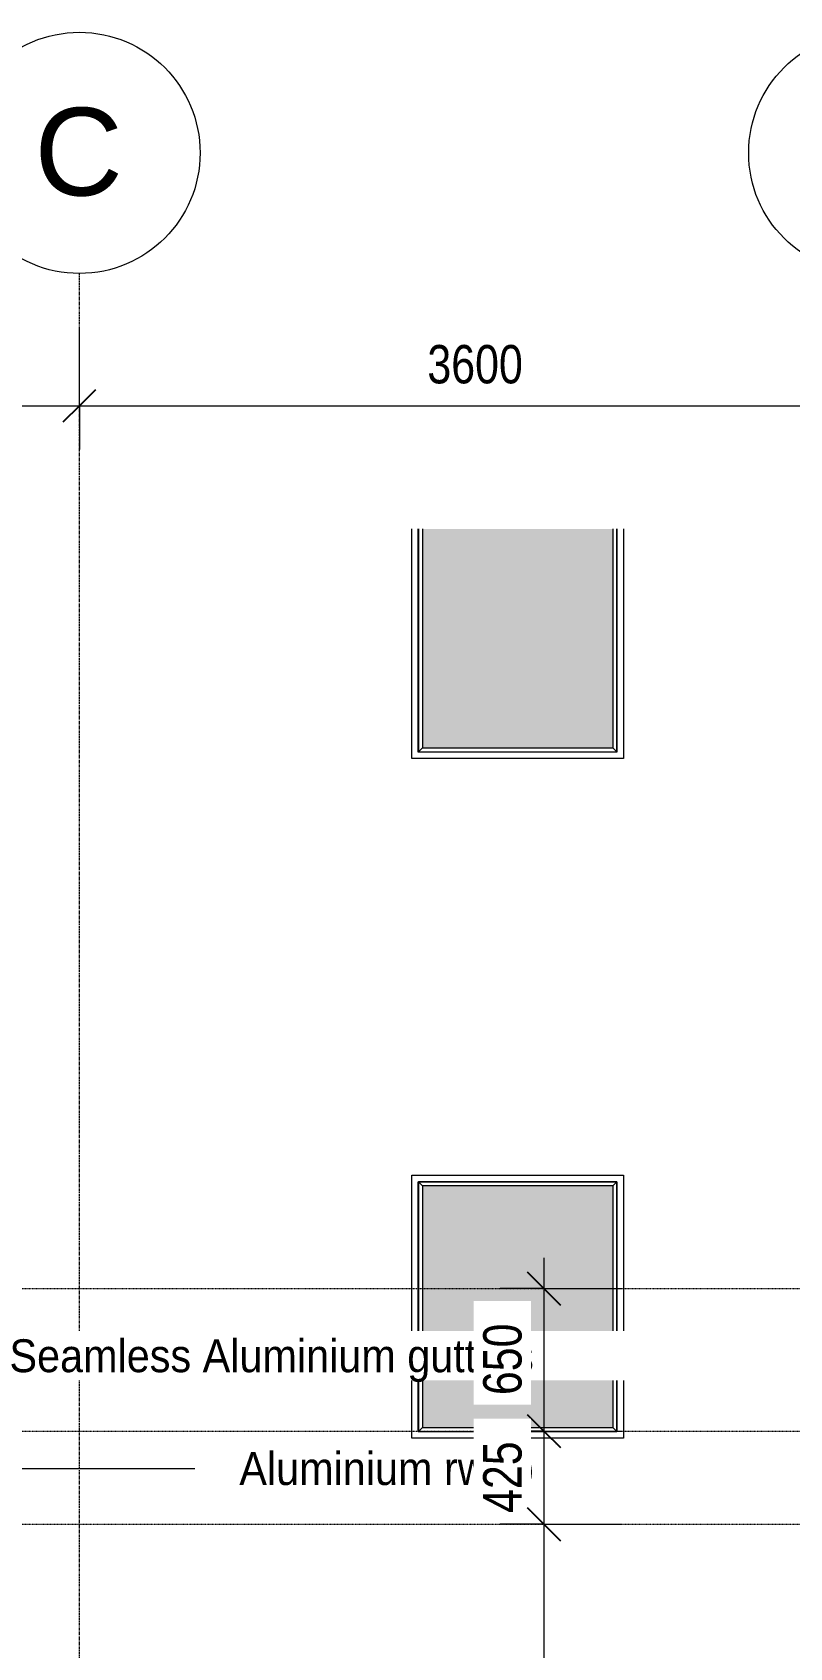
# Model space of a CAD drawing. Header units: millimetres. Extents: x -12186 to 152825, y -4386 to 9463.
# Drawn here: x 62155 to 65607, y 1817 to 9185 of the extents above; entities that cross this region are included whole.
import ezdxf

# ---------------------------------------------------------------- set-up
doc = ezdxf.new("R2010")
doc.units = ezdxf.units.MM
doc.linetypes.add('1000 Dashed', pattern=[2, 1, -1])
doc.linetypes.add('Grid Line', pattern=[22.225, 12.7, -3.175, 3.175, -3.175])
for name, color, linetype, lineweight in [('A-ANNO-DIMS', 211, 'Continuous', 5), ('A-ANNO-DIMS-100', 211, 'Continuous', 5), ('A-FLOR-LEVL', 51, 'Continuous', 5), ('A-GLAZ', 151, 'Continuous', 9), ('G-ANNO-TEXT', 231, 'Continuous', 5), ('I-WALL', 2, 'Continuous', 9), ('S-GRID', 1, 'Continuous', 5), ('S-GRID-IDEN', 1, 'Continuous', 5)]:
    doc.layers.add(name, color=color, linetype=linetype, lineweight=lineweight)
doc.styles.add('Arial_1', font='arial.ttf', dxfattribs={"height": 400})
doc.styles.add('Arial_3', font='arial.ttf', dxfattribs={"width": 0.8, "height": 175})
doc.styles.add('Arial_4', font='arial.ttf', dxfattribs={"width": 0.9, "height": 150})
doc.dimstyles.new('SVA_Arc_Length-1_8mm_BLUE', dxfattribs={"dimscale": 304.8, "dimtxt": 178.545395, "dimasz": 0.492126, "dimexe": 0.656168, "dimexo": 0.0625, "dimgap": 0.164042, "dimtad": 1, "dimdec": 0, "dimrnd": 5, "dimzin": 0, "dimdsep": 46, "dimtxsty": 'Arial_3', "dimblk1": 'OBLIQUE', "dimblk2": 'OBLIQUE', "dimsah": 1, "dimcen": 0.09, "dimdle": 0.459318, "dimazin": 0, "dimtfac": 1, "dimtdec": 4, "dimtix": 1, "dimtmove": 0, "dimatfit": 3, "dimfxl": 1.148294, "dimfxlon": 1, "dimtvp": 1, "dimtfill": 1, "dimtolj": 1, "dimtzin": 0, "dimarcsym": 2})

# ---------------------------------------------------------------- blocks, each defined once
blk = doc.blocks.new('Window Aluminium Fixed 1 - Type 1-V221-Section B-B')
at = {"layer": 'A-GLAZ', "lineweight": 5}
blk.add_hatch(color=256, dxfattribs=at).paths.add_polyline_path([(11506.1, 5921.4), (11506.1, 6919.9), (10639.2, 6919.9), (10639.2, 5921.4), (11503.5, 5921.4)])
for p, q in [((10620.2, 5902.3), (10620.2, 6919.9)), ((10621.2, 6919.9), (10621.2, 5903.3)), ((10639.2, 6919.9), (10639.2, 5921.4)), ((11506.1, 6919.9), (11506.1, 5921.4)), ((11524.2, 5903.3), (11524.2, 6919.9)), ((11525.2, 6919.9), (11525.2, 5902.3)), ((11525.2, 5902.3), (10620.2, 5902.3)), ((10639.2, 5921.4), (10621.2, 5903.3)), ((10621.2, 5903.3), (11524.2, 5903.3)), ((10639.2, 5921.4), (11506.1, 5921.4)), ((11506.1, 5921.4), (11524.2, 5903.3))]:
    blk.add_line(p, q, dxfattribs=at)
blk = doc.blocks.new('Window Aluminium Fixed 1 - Type 1-V225-Section B-B')
at = {"layer": 'A-GLAZ', "lineweight": 5}
blk.add_hatch(color=256, dxfattribs=at).paths.add_polyline_path([(17306.1, 2821.4), (17306.1, 3923.3), (16439.2, 3923.3), (16439.2, 2821.4), (17159.8, 2821.4)])
for p, q in [((16420.2, 2802.3), (16420.2, 3942.3)), ((16420.2, 3942.3), (17325.2, 3942.3)), ((16439.2, 3923.3), (16421.2, 3941.3)), ((16421.2, 3941.3), (16421.2, 2803.3)), ((17324.2, 3941.3), (16421.2, 3941.3)), ((16439.2, 3923.3), (16439.2, 2821.4)), ((17306.1, 3923.3), (16439.2, 3923.3)), ((17324.2, 3941.3), (17306.1, 3923.3)), ((17306.1, 3923.3), (17306.1, 2821.4)), ((17324.2, 2803.3), (17324.2, 3941.3)), ((17325.2, 3942.3), (17325.2, 2802.3)), ((17325.2, 2802.3), (16420.2, 2802.3)), ((16439.2, 2821.4), (16421.2, 2803.3)), ((16421.2, 2803.3), (17324.2, 2803.3)), ((16439.2, 2821.4), (17306.1, 2821.4)), ((17306.1, 2821.4), (17324.2, 2803.3))]:
    blk.add_line(p, q, dxfattribs=at)
blk = doc.blocks.new('Grid - M_Grid Head - Circle-13408-Section B-B')
at = {"layer": 'S-GRID-IDEN'}
blk.add_circle((-896.3, 8635.3), 550, dxfattribs=at)
blk = doc.blocks.new('DIMBLOCK25-Section B-B')
at = {"layer": 'A-ANNO-DIMS-100'}
for p, q in [((58769.9, 7481.7), (58769.9, 7831.7)), ((62369.9, 7481.7), (62369.9, 7831.7)), ((58769.9, 7481.7), (62369.9, 7481.7)), ((58769.9, 7481.7), (58769.9, 7281.7)), ((62369.9, 7481.7), (62369.9, 7281.7))]:
    blk.add_line(p, q, dxfattribs=at)
at = {"layer": 'A-ANNO-DIMS-100', "lineweight": 25}
for p, q in [((58769.9, 7481.7), (58844.9, 7556.7)), ((62369.9, 7481.7), (62444.9, 7556.7)), ((58769.9, 7481.7), (58694.9, 7406.7)), ((62369.9, 7481.7), (62294.9, 7406.7))]:
    blk.add_line(p, q, dxfattribs=at)
at = {"layer": 'A-ANNO-DIMS-100', "color": 0, "insert": (60355.6, 7758.9), "char_height": 175, "width": 514.211, "attachment_point": 1, "line_spacing_factor": 0.941778, "style": 'Arial_3', "bg_fill": 3, "box_fill_scale": 1.25, "bg_fill_color": 256, "bg_fill_true_color": 13158600, "bg_fill_transparency": 0}
blk.add_mtext('3600', dxfattribs=at)
blk = doc.blocks.new('_Oblique')
at = {"color": 0, "linetype": 'ByBlock', "lineweight": -2}
blk.add_line((-0.5, -0.5), (0.5, 0.5), dxfattribs=at)
blk = doc.blocks.new('DIMBLOCK26-Section B-B')
at = {"layer": 'A-ANNO-DIMS-100'}
for p, q in [((62369.9, 7481.7), (62369.9, 7831.7)), ((65969.9, 7481.7), (65969.9, 7831.7)), ((62369.9, 7481.7), (65969.9, 7481.7)), ((62369.9, 7481.7), (62369.9, 7281.7)), ((65969.9, 7481.7), (65969.9, 7281.7))]:
    blk.add_line(p, q, dxfattribs=at)
at = {"layer": 'A-ANNO-DIMS-100', "lineweight": 25}
for p, q in [((62369.9, 7481.7), (62444.9, 7556.7)), ((65969.9, 7481.7), (66044.9, 7556.7)), ((62369.9, 7481.7), (62294.9, 7406.7)), ((65969.9, 7481.7), (65894.9, 7406.7))]:
    blk.add_line(p, q, dxfattribs=at)
at = {"layer": 'A-ANNO-DIMS-100', "color": 0, "insert": (63955.6, 7758.9), "char_height": 175, "width": 514.211, "attachment_point": 1, "line_spacing_factor": 0.941778, "style": 'Arial_3', "bg_fill": 3, "box_fill_scale": 1.25, "bg_fill_color": 256, "bg_fill_true_color": 13158600, "bg_fill_transparency": 0}
blk.add_mtext('3600', dxfattribs=at)
blk = doc.blocks.new('DIMBLOCK28-Section B-B')
at = {"layer": 'A-ANNO-DIMS-100'}
for p, q in [((64487.1, 3595), (64487.1, 2805)), ((64487.1, 3455), (64287.1, 3455)), ((64487.1, 3455), (64837.1, 3455)), ((64487.1, 2805), (64287.1, 2805)), ((64487.1, 2805), (64837.1, 2805))]:
    blk.add_line(p, q, dxfattribs=at)
at = {"layer": 'A-ANNO-DIMS-100', "lineweight": 25}
for p, q in [((64487.1, 3455), (64412.1, 3530)), ((64487.1, 3455), (64562.1, 3380)), ((64487.1, 2805), (64412.1, 2880)), ((64487.1, 2805), (64562.1, 2730))]:
    blk.add_line(p, q, dxfattribs=at)
at = {"layer": 'A-ANNO-DIMS-100', "color": 0, "insert": (64209.9, 2969.3), "char_height": 175, "width": 385.658, "attachment_point": 1, "rotation": 90, "line_spacing_factor": 0.941778, "style": 'Arial_3', "bg_fill": 3, "box_fill_scale": 1.25, "bg_fill_color": 256, "bg_fill_true_color": 13158600, "bg_fill_transparency": 0}
blk.add_mtext('650', dxfattribs=at)
blk = doc.blocks.new('DIMBLOCK29-Section B-B')
at = {"layer": 'A-ANNO-DIMS-100', "lineweight": 25}
for p, q in [((64487.1, 2805), (64412.1, 2880)), ((64487.1, 2805), (64562.1, 2730)), ((64487.1, 2380), (64412.1, 2455)), ((64487.1, 2380), (64562.1, 2305))]:
    blk.add_line(p, q, dxfattribs=at)
at = {"layer": 'A-ANNO-DIMS-100'}
for p, q in [((64487.1, 2805), (64287.1, 2805)), ((64487.1, 2805), (64487.1, 2380)), ((64487.1, 2805), (64837.1, 2805)), ((64487.1, 2380), (64287.1, 2380)), ((64487.1, 2380), (64837.1, 2380))]:
    blk.add_line(p, q, dxfattribs=at)
at = {"layer": 'A-ANNO-DIMS-100', "color": 0, "insert": (64209.9, 2431.8), "char_height": 175, "width": 385.658, "attachment_point": 1, "rotation": 90, "line_spacing_factor": 0.941778, "style": 'Arial_3', "bg_fill": 3, "box_fill_scale": 1.25, "bg_fill_color": 256, "bg_fill_true_color": 13158600, "bg_fill_transparency": 0}
blk.add_mtext('425', dxfattribs=at)
blk = doc.blocks.new('DIMBLOCK30-Section B-B')
at = {"layer": 'A-ANNO-DIMS-100', "lineweight": 25}
for p, q in [((64487.1, 2380), (64412.1, 2455)), ((64487.1, 2380), (64562.1, 2305)), ((64487.1, 0), (64412.1, 75)), ((64487.1, 0), (64562.1, -75))]:
    blk.add_line(p, q, dxfattribs=at)
at = {"layer": 'A-ANNO-DIMS-100'}
for p, q in [((64487.1, 2380), (64287.1, 2380)), ((64487.1, 2380), (64487.1, -140)), ((64487.1, 2380), (64837.1, 2380)), ((64487.1, 0), (64287.1, 0)), ((64487.1, 0), (64837.1, 0))]:
    blk.add_line(p, q, dxfattribs=at)
at = {"layer": 'A-ANNO-DIMS-100', "color": 0, "insert": (64209.9, 975.7), "char_height": 175, "width": 514.211, "attachment_point": 1, "rotation": 90, "line_spacing_factor": 0.941778, "style": 'Arial_3', "bg_fill": 3, "box_fill_scale": 1.25, "bg_fill_color": 256, "bg_fill_true_color": 13158600, "bg_fill_transparency": 0}
blk.add_mtext('2380', dxfattribs=at)

msp = doc.modelspace()

# ---------------------------------------------------------------- linework, layer by layer
at = {"layer": 'A-FLOR-LEVL', "linetype": '1000 Dashed'}
for p, q in [((40316.8, 3455), (71229.1, 3455)), ((40316.8, 2805), (71229.1, 2805)), ((40316.8, 2380), (71229.1, 2380))]:
    msp.add_line(p, q, dxfattribs=at)
at = {"layer": 'G-ANNO-TEXT', "color": 7}
msp.add_line((59095.8, 2634.3), (62895.5, 2634.3), dxfattribs=at)
at = {"layer": 'I-WALL'}
for p, q in [((63884.4, 5872.3), (63884.4, 6919.9)), ((64849.4, 6919.9), (64849.4, 5872.3)), ((64849.4, 5872.3), (63884.4, 5872.3)), ((63884.4, 2772.3), (63884.4, 3972.3)), ((63884.4, 3972.3), (64849.4, 3972.3)), ((64849.4, 3972.3), (64849.4, 2772.3)), ((64849.4, 2772.3), (63884.4, 2772.3))]:
    msp.add_line(p, q, dxfattribs=at)
at = {"layer": 'S-GRID', "linetype": 'Grid Line'}
msp.add_line((62369.9, -1058.6), (62369.9, 8085.3), dxfattribs=at)

# ---------------------------------------------------------------- block references
at = {"layer": 'A-GLAZ', "lineweight": 5}
for name, p in [('Window Aluminium Fixed 1 - Type 1-V221-Section B-B', (53294.2, 0)), ('Window Aluminium Fixed 1 - Type 1-V225-Section B-B', (47494.2, 0))]:
    msp.add_blockref(name, p, dxfattribs=at)
at = {"layer": 'S-GRID-IDEN'}
for p in [(63266.2, 0), (66866.2, 0)]:
    msp.add_blockref('Grid - M_Grid Head - Circle-13408-Section B-B', p, dxfattribs=at)

# ---------------------------------------------------------------- next in the draw order: texts
at = {"layer": 'G-ANNO-TEXT', "color": 7, "char_height": 150, "attachment_point": 1, "style": 'Arial_4', "bg_fill": 3, "box_fill_scale": 1.25, "bg_fill_color": 256, "bg_fill_true_color": 13158600, "bg_fill_transparency": 0}
for s, insert, width in [('Seamless Aluminium gutters', (62051.1, 3223.8), 2907.721), ('Aluminium rwdp', (63098.7, 2709.3), 1637.848)]:
    msp.add_mtext(s, dxfattribs=dict(at, insert=insert, width=width))
at = {"layer": 'S-GRID-IDEN', "insert": (62164.7, 8840.9), "char_height": 400, "width": 489.029, "attachment_point": 1, "style": 'Arial_1', "bg_fill": 3, "box_fill_scale": 1.25, "bg_fill_color": 256, "bg_fill_true_color": 13158600, "bg_fill_transparency": 0}
msp.add_mtext('C', dxfattribs=at)

# ---------------------------------------------------------------- next in the draw order: dimensions: what is measured, and where the dimension line sits
at = {"layer": 'A-ANNO-DIMS'}
dim = msp.add_linear_dim(base=(62369.9, 7481.7), p1=(58769.9, 7831.7), p2=(62369.9, 7831.7), dimstyle='SVA_Arc_Length-1_8mm_BLUE', override={"dimpost": '<>', "dimfxl": 3600}, dxfattribs=at)
dim.commit()
dim.dimension.update_dxf_attribs({"geometry": 'DIMBLOCK25-Section B-B', "text_midpoint": (60569.9, 7621.1)})

# ---------------------------------------------------------------- next in the draw order: dimensions: what is measured, and where the dimension line sits
dim = msp.add_linear_dim(base=(65969.9, 7481.7), p1=(62369.9, 7831.7), p2=(65969.9, 7831.7), dimstyle='SVA_Arc_Length-1_8mm_BLUE', override={"dimpost": '<>', "dimfxl": 3600}, dxfattribs=at)
dim.commit()
dim.dimension.update_dxf_attribs({"geometry": 'DIMBLOCK26-Section B-B', "text_midpoint": (64169.9, 7621.1)})
dim = msp.add_linear_dim(base=(64487.1, 2805), p1=(64837.1, 3455), p2=(64837.1, 2805), angle=90, dimstyle='SVA_Arc_Length-1_8mm_BLUE', override={"dimpost": '<>', "dimfxl": 650}, dxfattribs=at)
dim.commit()
dim.dimension.update_dxf_attribs({"geometry": 'DIMBLOCK28-Section B-B', "text_midpoint": (64347.8, 3130)})

# ---------------------------------------------------------------- next in the draw order: dimensions: what is measured, and where the dimension line sits
dim = msp.add_linear_dim(base=(64487.1, 2380), p1=(64837.1, 2805), p2=(64837.1, 2380), angle=90, dimstyle='SVA_Arc_Length-1_8mm_BLUE', override={"dimpost": '<>', "dimfxl": 425}, dxfattribs=at)
dim.commit()
dim.dimension.update_dxf_attribs({"geometry": 'DIMBLOCK29-Section B-B', "text_midpoint": (64347.8, 2592.5)})

# ---------------------------------------------------------------- next in the draw order: dimensions: what is measured, and where the dimension line sits
dim = msp.add_linear_dim(base=(64487.1, 0), p1=(64837.1, 2380), p2=(64837.1, 0), angle=90, dimstyle='SVA_Arc_Length-1_8mm_BLUE', override={"dimpost": '<>', "dimfxl": 2380}, dxfattribs=at)
dim.commit()
dim.dimension.update_dxf_attribs({"geometry": 'DIMBLOCK30-Section B-B', "text_midpoint": (64347.7, 1190)})

doc.saveas('drawing.dxf')
